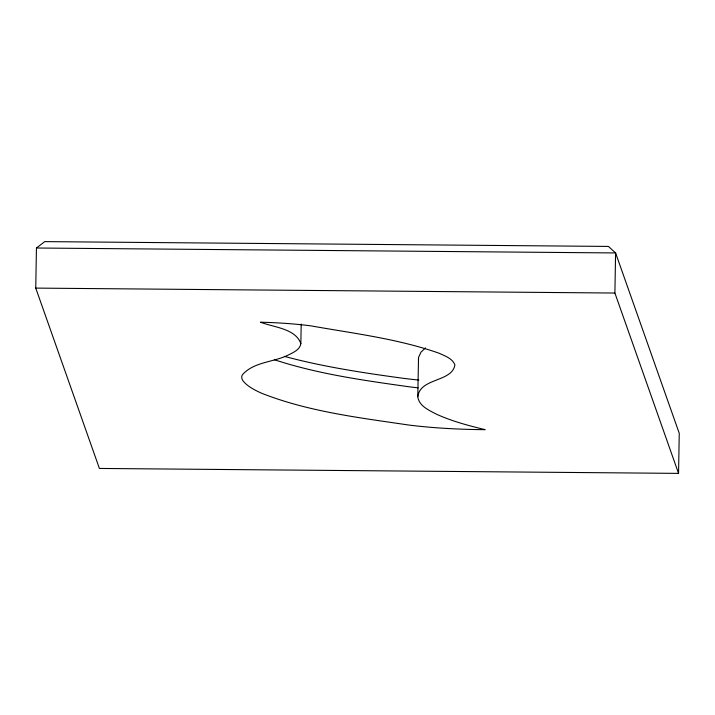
<?xml version="1.0" encoding="UTF-8"?>
<svg xmlns="http://www.w3.org/2000/svg" width="715" height="715" viewBox="0 0 715 715"><rect width="100%" height="100%" fill="white"/><g stroke="black" fill="none" stroke-linecap="round" stroke-linejoin="round"><path stroke-width="1.07" d="M35.75 288.1L36.447 248.007L44.75 241.616L608.411 246.425L615.597 252.949L679.25 433.29L678.553 473.384L99.403 468.441L35.75 288.1L614.9 293.043L678.553 473.384M425.523 347.91L420.992 352.12L418.525 357.455L417.792 396.727C418.874 405.906 428.875 410.16 436.052 414.003C451.701 421.207 468.459 425.595 485.145 429.661A117.483 18.179 1 0 1 407.979 424.925C358.885 417.667 308.728 411.67 262.208 393.482A341.958 52.901 1 0 1 243.163 380.997A206.894 32.005 1 0 1 242.34 374.857C253.78 361.701 273.38 362.433 288.315 355.006C293.204 352.531 299.907 349.805 300.845 343.683L301.194 324.038M614.9 293.043L615.597 252.949L36.447 248.007M417.792 396.727C420.134 377.583 452.381 382.257 454.901 364.757C452.3 358.304 444.819 355.891 439.001 353.201C397.71 338.695 353.755 333.494 310.864 325.852A94.452 14.613 1 0 0 282.72 323.189L278.367 322.921A94.452 14.613 1 0 0 260.528 322.197C273.488 327.336 295.635 328.453 300.845 343.683M284.356 356.365C323.296 366.822 363.265 372.881 403.171 378.289A127.118 19.663 1 0 0 418.829 380.058M274.372 359.717C317.862 374.017 363.461 380.362 408.649 386.726A117.483 18.179 1 0 0 418.168 387.852M418.463 358.528L418.543 359.6"/></g></svg>
